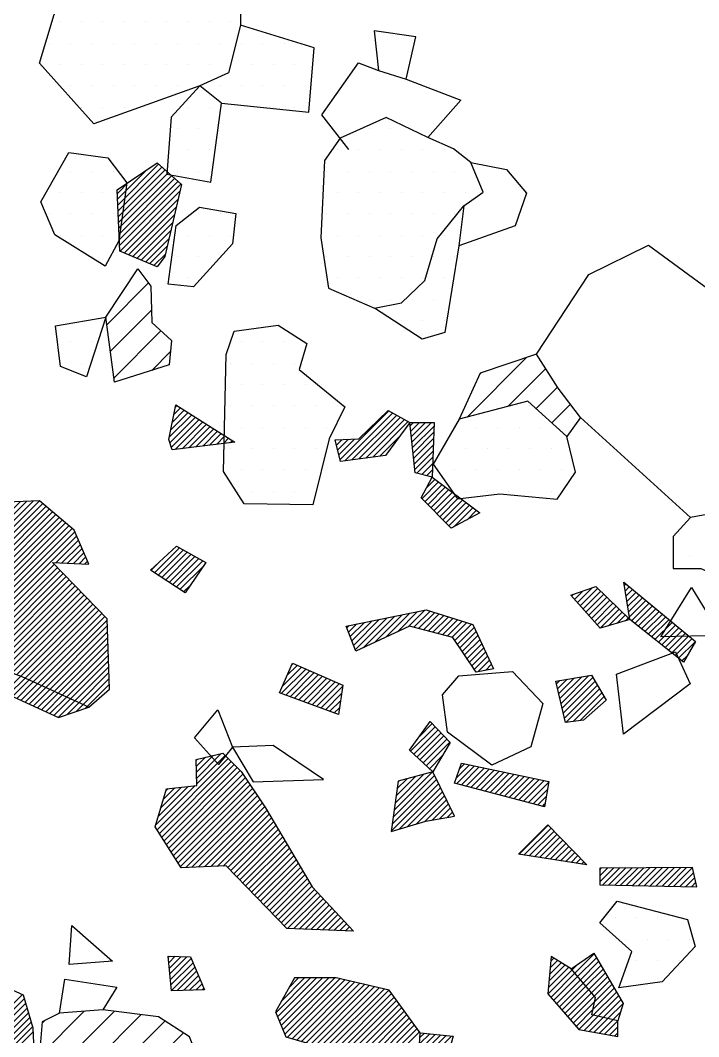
# Model space of a CAD drawing. Header units: metres. Extents: x -1.05 to 0.12, y -16.81 to -13.32.
# Drawn here: x -0.542 to -0.145, y -16.182 to -15.587 of the extents above; entities that cross this region are included whole.
import ezdxf

# ---------------------------------------------------------------- set-up
doc = ezdxf.new("R2010")
doc.units = ezdxf.units.M
doc.header["$LTSCALE"] = 25
doc.header["$MEASUREMENT"] = 0
doc.layers.get('0').update_dxf_attribs({"linetype": 'CONTINUOUS'})
for name, color, linetype in [('FEUER', 1, 'CONTINUOUS'), ('KNOCHEN', 2, 'CONTINUOUS'), ('KNOCHENSCHRAFF', 2, 'CONTINUOUS'), ('STEINE', 4, 'CONTINUOUS'), ('STEINESCHRAFF', 4, 'CONTINUOUS')]:
    doc.layers.add(name, color=color, linetype=linetype)

# ---------------------------------------------------------------- blocks, each defined once
blk = doc.blocks.new('*X8')
at = {"color": 0}
for p, q in [((-45.216, -1581.759), (-44.821, -1581.364)), ((-45.127, -1581.316), (-45.038, -1581.227)), ((-45.484, -1583.088), (-44.173, -1581.776)), ((-45.448, -1583.405), (-43.956, -1581.914)), ((-45.395, -1582.645), (-44.389, -1581.639)), ((-45.306, -1582.202), (-44.605, -1581.502)), ((-35.483, -1584.4), (-32.618, -1581.536)), ((-35.197, -1584.468), (-32.392, -1581.663)), ((-34.789, -1584.414), (-32.165, -1581.79)), ((-34.382, -1584.36), (-31.939, -1581.917)), ((-45.36, -1583.671), (-43.74, -1582.051)), ((-45.142, -1583.807), (-43.524, -1582.188)), ((-44.739, -1583.757), (-43.307, -1582.325)), ((-44.336, -1583.707), (-43.091, -1582.463)), ((-33.974, -1584.305), (-31.713, -1582.044)), ((-33.566, -1584.251), (-31.486, -1582.172)), ((-31.374, -1582.412), (-31.186, -1582.225)), ((-31.341, -1582.733), (-30.833, -1582.225)), ((-31.308, -1583.054), (-30.48, -1582.226)), ((-31.276, -1583.375), (-30.127, -1582.226)), ((-31.243, -1583.696), (-29.978, -1582.431)), ((-43.932, -1583.657), (-42.875, -1582.6)), ((-43.529, -1583.608), (-42.658, -1582.737)), ((-43.126, -1583.558), (-42.442, -1582.874)), ((-42.722, -1583.508), (-42.226, -1583.012)), ((-42.319, -1583.458), (-42.01, -1583.149)), ((-33.158, -1584.197), (-31.98, -1583.019)), ((-31.21, -1584.017), (-29.99, -1582.797)), ((-31.178, -1584.338), (-30.002, -1583.162)), ((-41.916, -1583.409), (-41.793, -1583.286)), ((-35.755, -1583.258), (-35.729, -1583.232)), ((-35.687, -1583.544), (-35.362, -1583.219)), ((-35.619, -1583.829), (-34.996, -1583.206)), ((-35.551, -1584.115), (-34.629, -1583.193)), ((-31.145, -1584.658), (-30.014, -1583.528)), ((-31.112, -1584.979), (-30.027, -1583.894)), ((-30.978, -1585.199), (-30.039, -1584.259)), ((-30.696, -1585.27), (-30.051, -1584.625)), ((-30.42, -1586.055), (-29.913, -1585.548)), ((-30.413, -1585.341), (-30.063, -1584.991)), ((-30.131, -1585.412), (-30.075, -1585.357)), ((-30.697, -1586.686), (-29.711, -1585.699)), ((-30.521, -1586.863), (-29.509, -1585.851)), ((-30.344, -1587.04), (-29.306, -1586.002)), ((-30.168, -1587.217), (-29.104, -1586.153)), ((-29.991, -1587.394), (-28.902, -1586.305)), ((-29.815, -1587.571), (-28.7, -1586.456)), ((-29.638, -1587.748), (-28.497, -1586.607)), ((-29.462, -1587.925), (-28.295, -1586.758)), ((-29.285, -1588.102), (-28.093, -1586.91)), ((-29.109, -1588.279), (-27.891, -1587.061)), ((-28.82, -1588.344), (-27.688, -1587.212)), ((-28.046, -1587.923), (-27.486, -1587.364)), ((-46.359, -1591.033), (-44.888, -1589.562)), ((-46.145, -1591.173), (-44.661, -1589.689)), ((-45.931, -1591.312), (-44.435, -1589.816)), ((-45.717, -1591.452), (-44.208, -1589.943)), ((-45.503, -1591.592), (-43.982, -1590.071)), ((-45.289, -1591.731), (-43.755, -1590.198)), ((-45.075, -1591.871), (-43.529, -1590.325)), ((-46.573, -1590.894), (-46.205, -1590.527)), ((-44.861, -1592.01), (-43.463, -1590.613)), ((-44.647, -1592.15), (-44.243, -1591.746)), ((-21.748, -1592.586), (-21.267, -1592.104)), ((-21.582, -1592.773), (-20.729, -1591.92)), ((-21.415, -1592.96), (-20.391, -1591.936)), ((-21.248, -1593.147), (-20.212, -1592.111)), ((-18.833, -1591.792), (-18.735, -1591.694)), ((-18.784, -1592.096), (-18.541, -1591.854)), ((-18.734, -1592.401), (-18.347, -1592.013)), ((-21.915, -1592.399), (-21.805, -1592.289)), ((-21.081, -1593.333), (-20.033, -1592.285)), ((-20.915, -1593.52), (-19.855, -1592.46)), ((-20.748, -1593.707), (-19.676, -1592.635)), ((-18.685, -1592.705), (-18.153, -1592.173)), ((-18.636, -1593.01), (-17.959, -1592.332)), ((-18.587, -1593.314), (-17.765, -1592.492)), ((-18.538, -1593.619), (-17.571, -1592.651)), ((-32.147, -1594.499), (-30.943, -1593.296)), ((-31.485, -1594.191), (-30.498, -1593.204)), ((-31.162, -1594.222), (-30.209, -1593.268)), ((-20.581, -1593.894), (-19.497, -1592.81)), ((-20.415, -1594.081), (-19.318, -1592.984)), ((-20.248, -1594.268), (-19.139, -1593.159)), ((-18.415, -1593.849), (-17.377, -1592.811)), ((-18.218, -1594.005), (-17.183, -1592.97)), ((-18.021, -1594.162), (-16.989, -1593.13)), ((-17.824, -1594.318), (-16.795, -1593.289)), ((-34.79, -1595.021), (-33.611, -1593.842)), ((-34.693, -1595.278), (-33.166, -1593.751)), ((-34.596, -1595.534), (-32.722, -1593.66)), ((-34.133, -1595.424), (-32.277, -1593.569)), ((-33.471, -1595.116), (-31.832, -1593.478)), ((-32.809, -1594.808), (-31.388, -1593.387)), ((-30.882, -1594.295), (-29.94, -1593.353)), ((-30.602, -1594.369), (-29.672, -1593.438)), ((-30.322, -1594.442), (-29.403, -1593.523)), ((-30.042, -1594.515), (-29.135, -1593.608)), ((-29.761, -1594.589), (-28.866, -1593.693)), ((-29.481, -1594.662), (-28.598, -1593.778)), ((-29.201, -1594.735), (-28.329, -1593.863)), ((-19.763, -1594.136), (-18.961, -1593.334)), ((-19.263, -1593.99), (-18.782, -1593.509)), ((-18.764, -1593.844), (-18.603, -1593.683)), ((-17.626, -1594.474), (-16.601, -1593.449)), ((-17.429, -1594.631), (-16.406, -1593.608)), ((-17.232, -1594.787), (-16.212, -1593.768)), ((-35.081, -1594.251), (-34.945, -1594.115)), ((-34.984, -1594.508), (-34.5, -1594.024)), ((-34.887, -1594.764), (-34.056, -1593.933)), ((-28.921, -1594.809), (-28.061, -1593.948)), ((-28.755, -1594.997), (-27.792, -1594.033)), ((-28.613, -1595.208), (-27.629, -1594.224)), ((-28.471, -1595.42), (-27.516, -1594.464)), ((-17.035, -1594.944), (-16.018, -1593.927)), ((-16.838, -1595.1), (-15.824, -1594.087)), ((-16.64, -1595.256), (-15.63, -1594.246)), ((-16.443, -1595.413), (-15.436, -1594.406)), ((-28.329, -1595.631), (-27.403, -1594.705)), ((-28.187, -1595.842), (-27.29, -1594.946)), ((-16.246, -1595.569), (-15.242, -1594.565)), ((-16.049, -1595.725), (-15.048, -1594.725)), ((-15.852, -1595.882), (-14.854, -1594.884)), ((-15.654, -1596.038), (-14.66, -1595.044)), ((-28.044, -1596.054), (-27.177, -1595.187)), ((-27.902, -1596.265), (-27.064, -1595.427)), ((-27.76, -1596.476), (-26.952, -1595.668)), ((-27.618, -1596.688), (-26.839, -1595.909)), ((-27.412, -1596.835), (-26.726, -1596.149)), ((-15.457, -1596.194), (-15.147, -1595.884)), ((-38.925, -1598.095), (-37.495, -1596.665)), ((-38.872, -1597.689), (-37.741, -1596.558)), ((-38.666, -1598.19), (-37.248, -1596.772)), ((-38.591, -1597.054), (-37.988, -1596.451)), ((-38.31, -1596.42), (-38.235, -1596.345)), ((-26.971, -1596.748), (-26.613, -1596.39)), ((-26.53, -1596.661), (-26.5, -1596.631)), ((-38.408, -1598.286), (-37.001, -1596.879)), ((-38.15, -1598.381), (-36.754, -1596.985)), ((-37.892, -1598.477), (-36.508, -1597.092)), ((-37.634, -1598.572), (-36.261, -1597.199)), ((-37.376, -1598.667), (-36.014, -1597.306)), ((-37.117, -1598.763), (-35.767, -1597.413)), ((-22.8, -1597.526), (-22.603, -1597.33)), ((-22.734, -1597.814), (-22.178, -1597.258)), ((-22.669, -1598.102), (-21.752, -1597.186)), ((-22.603, -1598.39), (-21.327, -1597.114)), ((-22.537, -1598.678), (-20.901, -1597.042)), ((-22.472, -1598.967), (-20.668, -1597.163)), ((-22.406, -1599.255), (-20.538, -1597.386)), ((-36.859, -1598.858), (-35.521, -1597.52)), ((-36.601, -1598.954), (-35.34, -1597.692)), ((-22.341, -1599.543), (-20.407, -1597.609)), ((-22.248, -1599.803), (-20.277, -1597.832)), ((-21.836, -1599.745), (-20.147, -1598.055)), ((-36.343, -1599.049), (-35.402, -1598.108)), ((-36.085, -1599.144), (-35.464, -1598.523)), ((-21.424, -1599.686), (-20.016, -1598.278)), ((-35.827, -1599.24), (-35.525, -1598.938)), ((-31.353, -1601.483), (-29.914, -1600.045)), ((-31.169, -1601.653), (-29.742, -1600.226)), ((-30.986, -1601.824), (-29.569, -1600.407)), ((-30.835, -1600.612), (-30.087, -1599.864)), ((-30.803, -1601.994), (-29.396, -1600.587)), ((-30.619, -1602.164), (-29.223, -1600.768)), ((-30.436, -1602.335), (-29.051, -1600.949)), ((-43.88, -1603.051), (-42.46, -1601.631)), ((-46.202, -1606.08), (-42.034, -1601.911)), ((-46.065, -1606.296), (-41.857, -1602.088)), ((-43.913, -1602.023), (-43.827, -1601.937)), ((-43.902, -1602.365), (-43.372, -1601.835)), ((-43.891, -1602.708), (-42.916, -1601.733)), ((-43.869, -1603.393), (-42.21, -1601.734)), ((-30.253, -1602.505), (-29.501, -1601.753)), ((-28.492, -1602.512), (-28.202, -1602.221)), ((-45.927, -1606.512), (-41.681, -1602.265)), ((-45.79, -1606.728), (-41.504, -1602.442)), ((-45.652, -1606.944), (-41.328, -1602.62)), ((-45.515, -1607.16), (-41.176, -1602.822)), ((-32.321, -1604.926), (-30.095, -1602.701)), ((-30.07, -1602.675), (-30.011, -1602.616)), ((-28.682, -1603.055), (-27.909, -1602.282)), ((-28.658, -1603.385), (-27.617, -1602.344)), ((-28.378, -1603.458), (-27.325, -1602.405)), ((-28.097, -1603.531), (-27.032, -1602.466)), ((-27.817, -1603.605), (-26.74, -1602.528)), ((-27.537, -1603.678), (-26.448, -1602.589)), ((-27.257, -1603.751), (-26.155, -1602.65)), ((-26.976, -1603.824), (-25.863, -1602.711)), ((-26.696, -1603.898), (-25.571, -1602.773)), ((-45.377, -1607.376), (-41.035, -1603.034)), ((-45.24, -1607.592), (-40.894, -1603.246)), ((-32.493, -1606.159), (-29.716, -1603.382)), ((-32.435, -1605.748), (-29.832, -1603.144)), ((-32.378, -1605.337), (-29.948, -1602.907)), ((-32.263, -1604.515), (-30.582, -1602.834)), ((-32.206, -1604.104), (-31.068, -1602.967)), ((-32.149, -1603.693), (-31.555, -1603.1)), ((-32.091, -1603.282), (-32.041, -1603.233)), ((-26.416, -1603.971), (-25.279, -1602.834)), ((-26.135, -1604.044), (-24.986, -1602.895)), ((-25.855, -1604.117), (-24.694, -1602.956)), ((-25.575, -1604.191), (-24.402, -1603.018)), ((-25.294, -1604.264), (-24.109, -1603.079)), ((-25.014, -1604.337), (-23.817, -1603.14)), ((-24.734, -1604.41), (-23.525, -1603.201)), ((-24.453, -1604.484), (-23.255, -1603.286)), ((-46.273, -1605.797), (-43.968, -1603.492)), ((-46.124, -1605.294), (-44.366, -1603.536)), ((-45.974, -1604.791), (-44.764, -1603.581)), ((-45.825, -1604.288), (-45.163, -1603.626)), ((-45.675, -1603.785), (-45.561, -1603.671)), ((-45.102, -1607.808), (-40.753, -1603.459)), ((-44.965, -1608.025), (-40.612, -1603.671)), ((-44.828, -1608.241), (-40.471, -1603.884)), ((-32.03, -1606.05), (-29.6, -1603.62)), ((-31.527, -1605.9), (-29.484, -1603.857)), ((-24.173, -1604.557), (-23.33, -1603.714)), ((-44.526, -1608.293), (-40.329, -1604.096)), ((-44.159, -1608.279), (-40.188, -1604.308)), ((-43.792, -1608.266), (-40.047, -1604.521)), ((-31.023, -1605.75), (-29.368, -1604.095)), ((-30.519, -1605.599), (-29.252, -1604.332)), ((-30.08, -1605.514), (-29.136, -1604.57)), ((-23.893, -1604.63), (-23.404, -1604.142)), ((-23.613, -1604.703), (-23.479, -1604.57)), ((-43.425, -1608.252), (-39.906, -1604.733)), ((-43.058, -1608.239), (-39.771, -1604.952)), ((-42.691, -1608.225), (-39.64, -1605.174)), ((-29.649, -1605.436), (-29.02, -1604.807)), ((-29.217, -1605.358), (-28.904, -1605.045)), ((-42.324, -1608.212), (-39.509, -1605.396)), ((-42.057, -1608.299), (-39.377, -1605.619)), ((-25.019, -1607.524), (-23.299, -1605.804)), ((-41.883, -1608.478), (-39.246, -1605.841)), ((-41.709, -1608.658), (-39.114, -1606.063)), ((-41.535, -1608.837), (-38.983, -1606.285)), ((-24.712, -1607.571), (-23.125, -1605.983)), ((-24.406, -1607.618), (-22.95, -1606.162)), ((-24.099, -1607.665), (-22.775, -1606.341)), ((-41.361, -1609.017), (-38.852, -1606.507)), ((-41.187, -1609.196), (-38.72, -1606.73)), ((-41.013, -1609.376), (-38.589, -1606.952)), ((-23.793, -1607.712), (-22.601, -1606.52)), ((-23.486, -1607.759), (-22.426, -1606.699)), ((-23.18, -1607.806), (-22.252, -1606.878)), ((-40.839, -1609.555), (-38.458, -1607.174)), ((-40.665, -1609.735), (-38.326, -1607.396)), ((-22.873, -1607.853), (-22.077, -1607.057)), ((-22.567, -1607.9), (-21.903, -1607.236)), ((-22.26, -1607.947), (-21.728, -1607.415)), ((-40.491, -1609.914), (-38.195, -1607.618)), ((-40.317, -1610.094), (-38.063, -1607.84)), ((-40.143, -1610.274), (-37.932, -1608.063)), ((-21.954, -1607.994), (-21.554, -1607.594)), ((-21.647, -1608.041), (-21.379, -1607.773)), ((-21.341, -1608.088), (-21.204, -1607.952)), ((-21.034, -1608.135), (-21.03, -1608.131)), ((-39.969, -1610.453), (-37.801, -1608.285)), ((-39.795, -1610.633), (-37.669, -1608.507)), ((-39.621, -1610.812), (-37.538, -1608.729)), ((-39.447, -1610.992), (-37.407, -1608.951)), ((-39.273, -1611.171), (-37.275, -1609.174)), ((-39.099, -1611.351), (-37.144, -1609.396)), ((-38.925, -1611.53), (-36.979, -1609.585)), ((-38.751, -1611.71), (-36.808, -1609.767)), ((-38.556, -1611.868), (-36.637, -1609.949)), ((-38.216, -1611.882), (-36.466, -1610.132)), ((-37.876, -1611.896), (-36.295, -1610.314)), ((-37.536, -1611.91), (-36.123, -1610.497)), ((-37.197, -1611.923), (-35.952, -1610.679)), ((-36.857, -1611.937), (-35.781, -1610.861)), ((-36.517, -1611.951), (-35.61, -1611.044)), ((-36.177, -1611.965), (-35.439, -1611.226)), ((-35.838, -1611.979), (-35.268, -1611.409)), ((-35.498, -1611.992), (-35.097, -1611.591)), ((-35.158, -1612.006), (-34.925, -1611.774)), ((-34.818, -1612.02), (-34.754, -1611.956))]:
    blk.add_line(p, q, dxfattribs=at)
blk = doc.blocks.new('*X10')
at = {"color": 0}
for p, q in [((-61.311, -1593.965), (-54.202, -1586.856)), ((-61.043, -1594.051), (-53.834, -1586.841)), ((-60.775, -1594.136), (-53.465, -1586.826)), ((-60.507, -1594.222), (-53.097, -1586.811)), ((-60.239, -1594.308), (-52.899, -1586.967)), ((-59.971, -1594.393), (-52.708, -1587.13)), ((-59.797, -1594.573), (-52.517, -1587.292)), ((-59.659, -1594.787), (-52.326, -1587.455)), ((-59.52, -1595.002), (-52.135, -1587.618)), ((-59.381, -1595.217), (-51.945, -1587.78)), ((-59.149, -1595.339), (-51.754, -1587.943)), ((-58.877, -1595.42), (-51.563, -1588.106)), ((-58.606, -1595.502), (-51.372, -1588.269)), ((-58.334, -1595.584), (-51.181, -1588.431)), ((-58.074, -1595.678), (-51.018, -1588.622)), ((-57.815, -1595.772), (-50.911, -1588.868)), ((-52.117, -1590.427), (-50.804, -1589.115)), ((-51.78, -1590.444), (-50.697, -1589.361)), ((-51.443, -1590.461), (-50.59, -1589.608)), ((-51.106, -1590.477), (-50.483, -1589.854)), ((-50.769, -1590.494), (-50.376, -1590.101)), ((-57.556, -1595.867), (-52.218, -1590.529)), ((-57.296, -1595.961), (-52.044, -1590.709)), ((-57.037, -1596.055), (-51.87, -1590.888)), ((-50.432, -1590.51), (-50.269, -1590.348)), ((-56.778, -1596.149), (-51.697, -1591.068)), ((-56.518, -1596.243), (-51.523, -1591.248)), ((-56.259, -1596.338), (-51.349, -1591.428)), ((-56, -1596.432), (-51.176, -1591.608)), ((-55.74, -1596.526), (-51.002, -1591.787)), ((-55.481, -1596.62), (-50.828, -1591.967)), ((-55.222, -1596.714), (-50.654, -1592.147)), ((-54.962, -1596.809), (-50.481, -1592.327)), ((-54.703, -1596.903), (-50.307, -1592.507)), ((-54.444, -1596.997), (-50.133, -1592.687)), ((-54.184, -1597.091), (-49.959, -1592.866)), ((-53.937, -1597.197), (-49.786, -1593.046)), ((-53.694, -1597.308), (-49.612, -1593.226)), ((-53.451, -1597.419), (-49.438, -1593.406)), ((-53.209, -1597.53), (-49.264, -1593.586)), ((-52.966, -1597.641), (-49.129, -1593.804)), ((-52.723, -1597.752), (-49.117, -1594.145)), ((-52.48, -1597.862), (-49.105, -1594.487)), ((-52.238, -1597.973), (-49.093, -1594.828)), ((-51.995, -1598.084), (-49.081, -1595.17)), ((-51.752, -1598.195), (-49.069, -1595.511)), ((-51.509, -1598.306), (-49.056, -1595.853)), ((-51.267, -1598.416), (-49.044, -1596.194)), ((-51.024, -1598.527), (-49.032, -1596.535)), ((-55.149, -1598.056), (-54.184, -1597.091)), ((-54.906, -1598.167), (-53.937, -1597.197)), ((-54.664, -1598.278), (-53.694, -1597.308)), ((-54.422, -1598.389), (-53.451, -1597.419)), ((-50.781, -1598.638), (-49.02, -1596.877)), ((-50.538, -1598.749), (-49.008, -1597.218)), ((-54.179, -1598.5), (-53.209, -1597.53)), ((-53.937, -1598.612), (-52.966, -1597.641)), ((-53.694, -1598.723), (-52.723, -1597.752)), ((-53.452, -1598.834), (-52.48, -1597.862)), ((-53.21, -1598.945), (-52.238, -1597.973)), ((-50.296, -1598.86), (-48.996, -1597.56)), ((-52.967, -1599.056), (-51.995, -1598.084)), ((-52.725, -1599.167), (-51.752, -1598.195)), ((-52.482, -1599.278), (-51.509, -1598.306)), ((-52.24, -1599.39), (-51.267, -1598.416)), ((-51.998, -1599.501), (-51.024, -1598.527)), ((-51.477, -1599.334), (-50.781, -1598.638)), ((-50.94, -1599.151), (-50.538, -1598.749)), ((-50.404, -1598.968), (-50.296, -1598.86)), ((-20.264, -1609.133), (-19.466, -1608.335)), ((-20.264, -1608.779), (-19.822, -1608.338)), ((-20.263, -1608.425), (-20.179, -1608.34)), ((-20.087, -1609.309), (-19.11, -1608.332)), ((-19.74, -1609.316), (-18.753, -1608.329)), ((-19.393, -1609.323), (-18.397, -1608.327)), ((-19.046, -1609.33), (-18.041, -1608.324)), ((-18.7, -1609.336), (-17.684, -1608.321)), ((-18.353, -1609.343), (-17.328, -1608.318)), ((-18.006, -1609.35), (-16.972, -1608.316)), ((-17.659, -1609.356), (-16.615, -1608.313)), ((-17.312, -1609.363), (-16.259, -1608.31)), ((-16.965, -1609.37), (-15.903, -1608.307)), ((-16.619, -1609.377), (-15.546, -1608.304)), ((-16.272, -1609.383), (-15.19, -1608.302)), ((-15.925, -1609.39), (-14.834, -1608.299)), ((-15.578, -1609.397), (-14.765, -1608.584)), ((-15.231, -1609.404), (-14.7, -1608.873)), ((-14.885, -1609.41), (-14.635, -1609.161)), ((-45.55, -1613.559), (-45.475, -1613.484)), ((-45.518, -1613.881), (-45.135, -1613.497)), ((-45.487, -1614.203), (-44.795, -1613.511)), ((-45.455, -1614.525), (-44.455, -1613.525)), ((-21.729, -1614.487), (-20.601, -1613.359)), ((-45.423, -1614.847), (-44.2, -1613.624)), ((-45.392, -1615.169), (-44.096, -1613.873)), ((-45.36, -1615.491), (-43.991, -1614.122)), ((-23.25, -1614.947), (-22.31, -1614.007)), ((-23.213, -1614.557), (-22.529, -1613.873)), ((-23.176, -1614.166), (-22.749, -1613.739)), ((-23.139, -1613.776), (-22.968, -1613.605)), ((-21.891, -1614.296), (-21.549, -1613.953)), ((-21.567, -1614.679), (-20.471, -1613.583)), ((-21.405, -1614.87), (-20.341, -1613.806)), ((-21.243, -1615.062), (-20.21, -1614.029)), ((-45.019, -1615.504), (-43.887, -1614.371)), ((-44.657, -1615.495), (-43.782, -1614.62)), ((-23.309, -1615.713), (-21.891, -1614.296)), ((-23.287, -1615.338), (-22.091, -1614.141)), ((-23.144, -1615.902), (-21.729, -1614.487)), ((-22.979, -1616.09), (-21.567, -1614.679)), ((-21.081, -1615.253), (-20.08, -1614.252)), ((-20.919, -1615.445), (-19.95, -1614.475)), ((-20.757, -1615.636), (-19.819, -1614.698)), ((-44.294, -1615.486), (-43.678, -1614.869)), ((-43.932, -1615.477), (-43.573, -1615.118)), ((-39.243, -1616.798), (-37.208, -1614.763)), ((-39.14, -1617.048), (-36.855, -1614.764)), ((-39.037, -1617.299), (-36.502, -1614.764)), ((-38.933, -1617.549), (-36.149, -1614.765)), ((-38.912, -1616.114), (-37.561, -1614.763)), ((-38.83, -1617.8), (-35.796, -1614.765)), ((-38.727, -1618.05), (-35.493, -1614.816)), ((-38.565, -1618.241), (-35.205, -1614.882)), ((-38.451, -1615.299), (-37.914, -1614.762)), ((-38.292, -1618.322), (-34.918, -1614.948)), ((-38.018, -1618.402), (-34.631, -1615.015)), ((-37.745, -1618.482), (-34.344, -1615.081)), ((-37.471, -1618.562), (-34.057, -1615.147)), ((-37.201, -1618.646), (-33.77, -1615.214)), ((-36.931, -1618.729), (-33.482, -1615.28)), ((-22.814, -1616.279), (-21.405, -1614.87)), ((-22.649, -1616.467), (-21.243, -1615.062)), ((-22.484, -1616.656), (-21.081, -1615.253)), ((-20.595, -1615.828), (-19.689, -1614.922)), ((-20.582, -1616.168), (-19.558, -1615.145)), ((-57.213, -1618.858), (-54.086, -1615.732)), ((-43.569, -1615.468), (-43.469, -1615.367)), ((-36.662, -1618.813), (-33.195, -1615.347)), ((-36.392, -1618.897), (-32.908, -1615.413)), ((-36.122, -1618.981), (-32.621, -1615.479)), ((-35.852, -1619.064), (-32.468, -1615.68)), ((-35.582, -1619.148), (-32.318, -1615.884)), ((-22.319, -1616.844), (-20.919, -1615.445)), ((-22.154, -1617.033), (-20.757, -1615.636)), ((-21.989, -1617.221), (-20.595, -1615.828)), ((-20.671, -1616.611), (-19.428, -1615.368)), ((-20.648, -1616.942), (-19.298, -1615.591)), ((-20.362, -1617.009), (-19.167, -1615.814)), ((-57.071, -1619.07), (-53.977, -1615.976)), ((-56.929, -1619.282), (-53.898, -1616.25)), ((-35.313, -1619.232), (-32.169, -1616.088)), ((-35.043, -1619.316), (-32.019, -1616.292)), ((-34.773, -1619.399), (-31.87, -1616.496)), ((-21.824, -1617.41), (-20.582, -1616.168)), ((-20.076, -1617.076), (-19.037, -1616.038)), ((-19.789, -1617.144), (-18.907, -1616.261)), ((-56.787, -1619.493), (-53.819, -1616.525)), ((-56.646, -1619.705), (-53.74, -1616.799)), ((-56.504, -1619.917), (-53.661, -1617.074)), ((-34.503, -1619.483), (-31.72, -1616.7)), ((-34.233, -1619.567), (-31.571, -1616.904)), ((-33.964, -1619.65), (-31.421, -1617.108)), ((-21.659, -1617.599), (-20.671, -1616.611)), ((-21.491, -1617.785), (-20.648, -1616.942)), ((-21.191, -1617.838), (-20.362, -1617.009)), ((-20.892, -1617.892), (-20.076, -1617.076)), ((-19.503, -1617.211), (-19.055, -1616.763)), ((-56.362, -1620.129), (-53.582, -1617.349)), ((-56.22, -1620.341), (-53.503, -1617.623)), ((-33.694, -1619.734), (-31.272, -1617.312)), ((-33.424, -1619.818), (-31.123, -1617.517)), ((-20.592, -1617.946), (-19.789, -1617.144)), ((-20.292, -1618), (-19.503, -1617.211)), ((-19.992, -1618.054), (-19.217, -1617.278)), ((-19.692, -1618.107), (-19.211, -1617.626)), ((-19.217, -1617.278), (-19.208, -1617.269)), ((-56.079, -1620.552), (-53.474, -1617.948)), ((-33.083, -1619.83), (-30.973, -1617.721)), ((-32.703, -1619.805), (-30.824, -1617.925)), ((-30.828, -1618.99), (-29.905, -1618.067)), ((-30.823, -1618.631), (-30.224, -1618.032)), ((-30.804, -1618.258), (-30.544, -1617.998)), ((-30.529, -1619.045), (-29.585, -1618.101)), ((-30.231, -1619.1), (-29.266, -1618.135)), ((-29.932, -1619.154), (-28.947, -1618.169)), ((-19.393, -1618.161), (-19.212, -1617.98))]:
    blk.add_line(p, q, dxfattribs=at)
blk = doc.blocks.new('*X11')
at = {"color": 0}
for p, q in [((-48.497, -1569.484), (-46.109, -1567.096)), ((-48.511, -1569.144), (-46.774, -1567.407)), ((-48.484, -1569.824), (-45.923, -1567.263)), ((-48.47, -1570.164), (-45.736, -1567.43)), ((-48.456, -1570.503), (-45.55, -1567.597)), ((-48.525, -1568.805), (-47.851, -1568.13)), ((-48.442, -1570.843), (-45.363, -1567.764)), ((-48.428, -1571.183), (-45.177, -1567.931)), ((-48.415, -1571.523), (-44.99, -1568.098)), ((-48.401, -1571.862), (-44.804, -1568.265)), ((-48.382, -1572.197), (-44.866, -1568.681)), ((-48.133, -1572.301), (-44.972, -1569.141)), ((-47.884, -1572.406), (-45.078, -1569.6)), ((-47.635, -1572.511), (-45.184, -1570.06)), ((-47.386, -1572.615), (-45.29, -1570.519)), ((-47.137, -1572.72), (-45.396, -1570.979)), ((-46.888, -1572.825), (-45.502, -1571.438)), ((-46.639, -1572.929), (-45.608, -1571.898)), ((-46.391, -1573.034), (-45.714, -1572.357))]:
    blk.add_line(p, q, dxfattribs=at)
blk = doc.blocks.new('*X12')
at = {"color": 0}
for p, q in [((-53.097, -1619.339), (-50.467, -1616.709)), ((-52.868, -1620.877), (-48.699, -1616.708)), ((-52.185, -1621.962), (-47.129, -1616.906)), ((-52.933, -1617.407), (-52.782, -1617.256)), ((-51.355, -1622.9), (-45.736, -1617.281)), ((-49.799, -1623.112), (-44.659, -1617.972))]:
    blk.add_line(p, q, dxfattribs=at)
blk = doc.blocks.new('*X13')
at = {"color": 0}
for p, q in [((-49.147, -1576.498), (-46.697, -1574.048)), ((-48.941, -1578.06), (-46.531, -1575.649)), ((-48.736, -1579.622), (-45.972, -1576.858)), ((-46.517, -1579.171), (-45.419, -1578.073)), ((-28.037, -1581.904), (-24.553, -1578.42)), ((-27.307, -1579.407), (-27.218, -1579.317)), ((-25.634, -1581.269), (-23.434, -1579.069)), ((-24.003, -1581.406), (-22.745, -1580.147)), ((-23.08, -1582.25), (-21.984, -1581.155))]:
    blk.add_line(p, q, dxfattribs=at)
blk = doc.blocks.new('*X16')
at = {"color": 0}
for p, q in [((-0.625, -1596.25), (-0.625, -1596.25)), ((-1.25, -1597.5), (-1.25, -1597.5)), ((0, -1597.5), (0, -1597.5)), ((1.25, -1597.5), (1.25, -1597.5)), ((2.5, -1597.5), (2.5, -1597.5)), ((3.75, -1597.5), (3.75, -1597.5)), ((-0.625, -1598.75), (-0.625, -1598.75)), ((0.625, -1598.75), (0.625, -1598.75)), ((1.875, -1598.75), (1.875, -1598.75)), ((3.125, -1598.75), (3.125, -1598.75)), ((4.375, -1598.75), (4.375, -1598.75)), ((5.625, -1598.75), (5.625, -1598.75)), ((0, -1600), (0, -1600)), ((1.25, -1600), (1.25, -1600)), ((2.5, -1600), (2.5, -1600)), ((3.75, -1600), (3.75, -1600)), ((5, -1600), (5, -1600)), ((6.25, -1600), (6.25, -1600)), ((1.875, -1601.25), (1.875, -1601.25)), ((3.125, -1601.25), (3.125, -1601.25)), ((4.375, -1601.25), (4.375, -1601.25)), ((5.625, -1601.25), (5.625, -1601.25)), ((6.875, -1601.25), (6.875, -1601.25)), ((8.125, -1601.25), (8.125, -1601.25)), ((5, -1602.5), (5, -1602.5)), ((6.25, -1602.5), (6.25, -1602.5)), ((7.5, -1602.5), (7.5, -1602.5)), ((8.75, -1602.5), (8.75, -1602.5)), ((-11.875, -1606.25), (-11.875, -1606.25)), ((-13.75, -1607.5), (-13.75, -1607.5)), ((-12.5, -1607.5), (-12.5, -1607.5)), ((-10, -1607.5), (-10, -1607.5)), ((-8.75, -1607.5), (-8.75, -1607.5)), ((-7.5, -1607.5), (-7.5, -1607.5)), ((-6.25, -1607.5), (-6.25, -1607.5)), ((-5, -1607.5), (-5, -1607.5)), ((-3.75, -1607.5), (-3.75, -1607.5)), ((-6.875, -1608.75), (-6.875, -1608.75)), ((-5.625, -1608.75), (-5.625, -1608.75)), ((-19.375, -1611.25), (-19.375, -1611.25)), ((-18.125, -1611.25), (-18.125, -1611.25)), ((-16.875, -1611.25), (-16.875, -1611.25)), ((-15.625, -1611.25), (-15.625, -1611.25)), ((-18.75, -1612.5), (-18.75, -1612.5)), ((-17.5, -1612.5), (-17.5, -1612.5)), ((-16.25, -1612.5), (-16.25, -1612.5)), ((-15, -1612.5), (-15, -1612.5)), ((-18.125, -1613.75), (-18.125, -1613.75)), ((-16.875, -1613.75), (-16.875, -1613.75)), ((-15.625, -1613.75), (-15.625, -1613.75))]:
    blk.add_line(p, q, dxfattribs=at)
blk = doc.blocks.new('*X18')
at = {"color": 0}
for p, q in [((-51.875, -1558.75), (-51.875, -1558.75)), ((-50.625, -1558.75), (-50.625, -1558.75)), ((-49.375, -1558.75), (-49.375, -1558.75)), ((-48.125, -1558.75), (-48.125, -1558.75)), ((-46.875, -1558.75), (-46.875, -1558.75)), ((-45.625, -1558.75), (-45.625, -1558.75)), ((-44.375, -1558.75), (-44.375, -1558.75)), ((-43.125, -1558.75), (-43.125, -1558.75)), ((-41.875, -1558.75), (-41.875, -1558.75)), ((-52.5, -1560), (-52.5, -1560)), ((-51.25, -1560), (-51.25, -1560)), ((-50, -1560), (-50, -1560)), ((-48.75, -1560), (-48.75, -1560)), ((-47.5, -1560), (-47.5, -1560)), ((-46.25, -1560), (-46.25, -1560)), ((-45, -1560), (-45, -1560)), ((-43.75, -1560), (-43.75, -1560)), ((-42.5, -1560), (-42.5, -1560)), ((-41.25, -1560), (-41.25, -1560)), ((-40, -1560), (-40, -1560)), ((-38.75, -1560), (-38.75, -1560)), ((-51.875, -1561.25), (-51.875, -1561.25)), ((-50.625, -1561.25), (-50.625, -1561.25)), ((-49.375, -1561.25), (-49.375, -1561.25)), ((-48.125, -1561.25), (-48.125, -1561.25)), ((-46.875, -1561.25), (-46.875, -1561.25)), ((-45.625, -1561.25), (-45.625, -1561.25)), ((-44.375, -1561.25), (-44.375, -1561.25)), ((-43.125, -1561.25), (-43.125, -1561.25)), ((-41.875, -1561.25), (-41.875, -1561.25)), ((-40.625, -1561.25), (-40.625, -1561.25)), ((-39.375, -1561.25), (-39.375, -1561.25)), ((-38.125, -1561.25), (-38.125, -1561.25)), ((-51.25, -1562.5), (-51.25, -1562.5)), ((-50, -1562.5), (-50, -1562.5)), ((-48.75, -1562.5), (-48.75, -1562.5)), ((-47.5, -1562.5), (-47.5, -1562.5)), ((-46.25, -1562.5), (-46.25, -1562.5)), ((-45, -1562.5), (-45, -1562.5)), ((-43.75, -1562.5), (-43.75, -1562.5)), ((-42.5, -1562.5), (-42.5, -1562.5)), ((-41.25, -1562.5), (-41.25, -1562.5)), ((-40, -1562.5), (-40, -1562.5)), ((-38.75, -1562.5), (-38.75, -1562.5)), ((-37.5, -1562.5), (-37.5, -1562.5)), ((-50.625, -1563.75), (-50.625, -1563.75)), ((-49.375, -1563.75), (-49.375, -1563.75)), ((-48.125, -1563.75), (-48.125, -1563.75)), ((-44.375, -1563.75), (-44.375, -1563.75)), ((-43.125, -1563.75), (-43.125, -1563.75)), ((-39.375, -1563.75), (-39.375, -1563.75)), ((-38.125, -1563.75), (-38.125, -1563.75)), ((-45, -1565), (-45, -1565)), ((-43.75, -1565), (-43.75, -1565)), ((-33.75, -1565), (-33.75, -1565)), ((-32.5, -1565), (-32.5, -1565)), ((-44.375, -1566.25), (-44.375, -1566.25)), ((-43.125, -1566.25), (-43.125, -1566.25)), ((-35.625, -1566.25), (-35.625, -1566.25)), ((-34.375, -1566.25), (-34.375, -1566.25)), ((-33.125, -1566.25), (-33.125, -1566.25)), ((-31.875, -1566.25), (-31.875, -1566.25)), ((-30.625, -1566.25), (-30.625, -1566.25)), ((-29.375, -1566.25), (-29.375, -1566.25)), ((-51.25, -1567.5), (-51.25, -1567.5)), ((-50, -1567.5), (-50, -1567.5)), ((-48.75, -1567.5), (-48.75, -1567.5)), ((-45, -1567.5), (-45, -1567.5)), ((-43.75, -1567.5), (-43.75, -1567.5)), ((-36.25, -1567.5), (-36.25, -1567.5)), ((-35, -1567.5), (-35, -1567.5)), ((-33.75, -1567.5), (-33.75, -1567.5)), ((-32.5, -1567.5), (-32.5, -1567.5)), ((-31.25, -1567.5), (-31.25, -1567.5)), ((-30, -1567.5), (-30, -1567.5)), ((-28.75, -1567.5), (-28.75, -1567.5)), ((-51.875, -1568.75), (-51.875, -1568.75)), ((-50.625, -1568.75), (-50.625, -1568.75)), ((-49.375, -1568.75), (-49.375, -1568.75)), ((-48.125, -1568.75), (-48.125, -1568.75)), ((-35.625, -1568.75), (-35.625, -1568.75)), ((-34.375, -1568.75), (-34.375, -1568.75)), ((-33.125, -1568.75), (-33.125, -1568.75)), ((-31.875, -1568.75), (-31.875, -1568.75)), ((-30.625, -1568.75), (-30.625, -1568.75)), ((-29.375, -1568.75), (-29.375, -1568.75)), ((-28.125, -1568.75), (-28.125, -1568.75)), ((-52.5, -1570), (-52.5, -1570)), ((-51.25, -1570), (-51.25, -1570)), ((-50, -1570), (-50, -1570)), ((-48.75, -1570), (-48.75, -1570)), ((-43.75, -1570), (-43.75, -1570)), ((-42.5, -1570), (-42.5, -1570)), ((-36.25, -1570), (-36.25, -1570)), ((-35, -1570), (-35, -1570)), ((-33.75, -1570), (-33.75, -1570)), ((-32.5, -1570), (-32.5, -1570)), ((-31.25, -1570), (-31.25, -1570)), ((-30, -1570), (-30, -1570)), ((-28.75, -1570), (-28.75, -1570)), ((-51.875, -1571.25), (-51.875, -1571.25)), ((-50.625, -1571.25), (-50.625, -1571.25)), ((-49.375, -1571.25), (-49.375, -1571.25)), ((-44.375, -1571.25), (-44.375, -1571.25)), ((-43.125, -1571.25), (-43.125, -1571.25)), ((-41.875, -1571.25), (-41.875, -1571.25)), ((-35.625, -1571.25), (-35.625, -1571.25)), ((-34.375, -1571.25), (-34.375, -1571.25)), ((-33.125, -1571.25), (-33.125, -1571.25)), ((-31.875, -1571.25), (-31.875, -1571.25)), ((-30.625, -1571.25), (-30.625, -1571.25)), ((-29.375, -1571.25), (-29.375, -1571.25)), ((-50, -1572.5), (-50, -1572.5)), ((-45, -1572.5), (-45, -1572.5)), ((-43.75, -1572.5), (-43.75, -1572.5)), ((-42.5, -1572.5), (-42.5, -1572.5)), ((-36.25, -1572.5), (-36.25, -1572.5)), ((-35, -1572.5), (-35, -1572.5)), ((-33.75, -1572.5), (-33.75, -1572.5)), ((-32.5, -1572.5), (-32.5, -1572.5)), ((-31.25, -1572.5), (-31.25, -1572.5)), ((-30, -1572.5), (-30, -1572.5)), ((-28.75, -1572.5), (-28.75, -1572.5)), ((-44.375, -1573.75), (-44.375, -1573.75)), ((-35.625, -1573.75), (-35.625, -1573.75)), ((-34.375, -1573.75), (-34.375, -1573.75)), ((-33.125, -1573.75), (-33.125, -1573.75)), ((-31.875, -1573.75), (-31.875, -1573.75)), ((-30.625, -1573.75), (-30.625, -1573.75)), ((-29.375, -1573.75), (-29.375, -1573.75)), ((-33.75, -1575), (-33.75, -1575)), ((-32.5, -1575), (-32.5, -1575)), ((-31.25, -1575), (-31.25, -1575)), ((-30, -1575), (-30, -1575)), ((-49.375, -1576.25), (-49.375, -1576.25)), ((-31.875, -1576.25), (-31.875, -1576.25)), ((-30.625, -1576.25), (-30.625, -1576.25)), ((-29.375, -1576.25), (-29.375, -1576.25)), ((-51.25, -1577.5), (-51.25, -1577.5)), ((-50, -1577.5), (-50, -1577.5)), ((-41.25, -1577.5), (-41.25, -1577.5)), ((-40, -1577.5), (-40, -1577.5)), ((-38.75, -1577.5), (-38.75, -1577.5)), ((-50.625, -1578.75), (-50.625, -1578.75)), ((-41.875, -1578.75), (-41.875, -1578.75)), ((-40.625, -1578.75), (-40.625, -1578.75)), ((-39.375, -1578.75), (-39.375, -1578.75)), ((-38.125, -1578.75), (-38.125, -1578.75)), ((-41.25, -1580), (-41.25, -1580)), ((-40, -1580), (-40, -1580)), ((-38.75, -1580), (-38.75, -1580)), ((-37.5, -1580), (-37.5, -1580)), ((-41.875, -1581.25), (-41.875, -1581.25)), ((-40.625, -1581.25), (-40.625, -1581.25)), ((-39.375, -1581.25), (-39.375, -1581.25)), ((-38.125, -1581.25), (-38.125, -1581.25)), ((-36.875, -1581.25), (-36.875, -1581.25)), ((-35.625, -1581.25), (-35.625, -1581.25)), ((-24.375, -1581.25), (-24.375, -1581.25)), ((-41.25, -1582.5), (-41.25, -1582.5)), ((-40, -1582.5), (-40, -1582.5)), ((-38.75, -1582.5), (-38.75, -1582.5)), ((-37.5, -1582.5), (-37.5, -1582.5)), ((-36.25, -1582.5), (-36.25, -1582.5)), ((-28.75, -1582.5), (-28.75, -1582.5)), ((-27.5, -1582.5), (-27.5, -1582.5)), ((-26.25, -1582.5), (-26.25, -1582.5)), ((-25, -1582.5), (-25, -1582.5)), ((-23.75, -1582.5), (-23.75, -1582.5)), ((-41.875, -1583.75), (-41.875, -1583.75)), ((-40.625, -1583.75), (-40.625, -1583.75)), ((-39.375, -1583.75), (-39.375, -1583.75)), ((-38.125, -1583.75), (-38.125, -1583.75)), ((-36.875, -1583.75), (-36.875, -1583.75)), ((-29.375, -1583.75), (-29.375, -1583.75)), ((-28.125, -1583.75), (-28.125, -1583.75)), ((-26.875, -1583.75), (-26.875, -1583.75)), ((-25.625, -1583.75), (-25.625, -1583.75)), ((-24.375, -1583.75), (-24.375, -1583.75)), ((-23.125, -1583.75), (-23.125, -1583.75)), ((-41.25, -1585), (-41.25, -1585)), ((-40, -1585), (-40, -1585)), ((-38.75, -1585), (-38.75, -1585)), ((-37.5, -1585), (-37.5, -1585)), ((-28.75, -1585), (-28.75, -1585)), ((-27.5, -1585), (-27.5, -1585)), ((-26.25, -1585), (-26.25, -1585)), ((-25, -1585), (-25, -1585)), ((-23.75, -1585), (-23.75, -1585)), ((-22.5, -1585), (-22.5, -1585)), ((-40.625, -1586.25), (-40.625, -1586.25)), ((-39.375, -1586.25), (-39.375, -1586.25)), ((-38.125, -1586.25), (-38.125, -1586.25)), ((-28.125, -1586.25), (-28.125, -1586.25)), ((-26.875, -1586.25), (-26.875, -1586.25)), ((-25.625, -1586.25), (-25.625, -1586.25)), ((-24.375, -1586.25), (-24.375, -1586.25)), ((-23.125, -1586.25), (-23.125, -1586.25)), ((-15.625, -1588.75), (-15.625, -1588.75)), ((-15, -1590), (-15, -1590)), ((-15, -1592.5), (-15, -1592.5)), ((-15.625, -1593.75), (-15.625, -1593.75))]:
    blk.add_line(p, q, dxfattribs=at)

msp = doc.modelspace()

# ---------------------------------------------------------------- linework, layer by layer
at = {"layer": 'KNOCHEN'}
for points in [[(-0.46205, -15.73112), (-0.48387, -15.72195), (-0.48534, -15.68589), (-0.46196, -15.67019), (-0.44776, -15.6829), (-0.45747, -15.72503), (-0.46205, -15.73112)], [(-0.4551, -15.83218), (-0.45101, -15.81187), (-0.41652, -15.83376), (-0.45308, -15.83827), (-0.4551, -15.83218)], [(-0.31393, -15.82224), (-0.32818, -15.84152), (-0.35459, -15.84503), (-0.35761, -15.83233), (-0.3439, -15.83184), (-0.32661, -15.81511), (-0.31393, -15.82224)], [(-0.31093, -15.8517), (-0.31393, -15.82224), (-0.29971, -15.82227), (-0.30078, -15.85425), (-0.31093, -15.8517)], [(-0.28965, -15.88423), (-0.3074, -15.86643), (-0.30078, -15.85425), (-0.27288, -15.87512), (-0.28965, -15.88423)], [(-0.50206, -15.989), (-0.48986, -15.97836), (-0.49132, -15.93723), (-0.52326, -15.90417), (-0.50193, -15.90522), (-0.51053, -15.8854), (-0.53082, -15.86811), (-0.57906, -15.87006), (-0.6075, -15.87256), (-0.62224, -15.88421), (-0.64461, -15.8989)], [(-0.4456, -15.92207), (-0.46589, -15.90883), (-0.45063, -15.89464), (-0.43338, -15.90431), (-0.4456, -15.92207)], [(-0.20241, -15.94276), (-0.21964, -15.92344), (-0.20491, -15.91838), (-0.18514, -15.93771), (-0.20241, -15.94276)], [(-0.15369, -15.96264), (-0.18514, -15.93771), (-0.18866, -15.91587), (-0.14657, -15.95046), (-0.15369, -15.96264)], [(-0.34562, -15.95624), (-0.35118, -15.94151), (-0.30445, -15.93194), (-0.27705, -15.94061), (-0.2649, -15.96653), (-0.27506, -15.96854), (-0.28874, -15.94821), (-0.31412, -15.94157), (-0.34562, -15.95624)], [(-0.58429, -15.96552), (-0.51985, -15.99507), (-0.50206, -15.989), (-0.54113, -15.97117), (-0.58326, -15.95587), (-0.58429, -15.96552)], [(-0.39034, -15.98055), (-0.3827, -15.96329), (-0.35327, -15.97603), (-0.35583, -15.99329), (-0.39034, -15.98055)], [(-0.22281, -15.99807), (-0.22835, -15.97369), (-0.20753, -15.97017), (-0.19892, -15.98491), (-0.21214, -15.99657), (-0.22281, -15.99807)], [(-0.29036, -16.00965), (-0.30054, -16.02689), (-0.31423, -16.01418), (-0.30202, -15.99744), (-0.29036, -16.00965)], [(-0.38599, -16.11867), (-0.42148, -16.08205), (-0.44788, -16.08303), (-0.46308, -16.05914), (-0.45644, -16.0368), (-0.43867, -16.0348), (-0.43915, -16.01957), (-0.4234, -16.01604), (-0.41276, -16.02672), (-0.39857, -16.04807), (-0.37123, -16.09432), (-0.34689, -16.12025), (-0.38599, -16.11867)], [(-0.28786, -16.03352), (-0.28378, -16.02184), (-0.23251, -16.03259), (-0.23507, -16.04731), (-0.28786, -16.03352)], [(-0.30054, -16.02689), (-0.32086, -16.03245), (-0.32497, -16.06189), (-0.30465, -16.05583), (-0.28789, -16.05281), (-0.30054, -16.02689)], [(-0.25035, -16.07521), (-0.23306, -16.05797), (-0.21024, -16.08137), (-0.25035, -16.07521)], [(-0.1483, -16.08299), (-0.20263, -16.08341), (-0.20264, -16.09306), (-0.14578, -16.09416), (-0.1483, -16.08299)], [(-0.45358, -16.15512), (-0.45558, -16.13481), (-0.44238, -16.13533), (-0.43428, -16.15464), (-0.45358, -16.15512)], [(-0.21948, -16.14229), (-0.23115, -16.13516), (-0.23321, -16.15699), (-0.21496, -16.17784), (-0.19212, -16.18193), (-0.19211, -16.17279)], [(-0.21948, -16.14229), (-0.20626, -16.13317), (-0.18904, -16.16264), (-0.19211, -16.17279), (-0.20733, -16.16922), (-0.20529, -16.15906), (-0.21948, -16.14229)], [(-0.52227, -16.24489), (-0.55827, -16.20929), (-0.58005, -16.17675), (-0.57444, -16.16305), (-0.55972, -16.1646), (-0.55158, -16.15243), (-0.54041, -16.15752), (-0.53486, -16.17683), (-0.53388, -16.19917), (-0.52579, -16.22051), (-0.51311, -16.23119), (-0.51618, -16.24896), (-0.52227, -16.24489)], [(-0.30789, -16.17972), (-0.32613, -16.15481), (-0.35709, -16.14765), (-0.38147, -16.14762), (-0.39267, -16.1674), (-0.3866, -16.18214), (-0.37442, -16.18571), (-0.33331, -16.19847)], [(-0.30841, -16.18988), (-0.30789, -16.17972), (-0.2886, -16.18178), (-0.29166, -16.19295), (-0.30841, -16.18988)]]:
    msp.add_lwpolyline(points, dxfattribs=at)
at = {"layer": 'STEINE'}
for points in [[(-0.42423, -15.57377), (-0.41307, -15.5814), (-0.41308, -15.58953), (-0.42024, -15.61744), (-0.43701, -15.62504), (-0.49899, -15.64728), (-0.53092, -15.61169), (-0.52224, -15.58326), (-0.49933, -15.54369), (-0.42423, -15.57377)], [(-0.42433, -15.63521), (-0.37305, -15.64037), (-0.36994, -15.6028), (-0.41308, -15.58953)], [(-0.31615, -15.62116), (-0.31053, -15.59629), (-0.33489, -15.5927), (-0.33239, -15.61606)], [(-0.34973, -15.66224), (-0.36544, -15.6419), (-0.34406, -15.61147), (-0.33239, -15.61606), (-0.31615, -15.62116), (-0.28418, -15.6334), (-0.30351, -15.6552)], [(-0.43701, -15.62504), (-0.45379, -15.64329), (-0.45638, -15.6768), (-0.43049, -15.68141), (-0.42433, -15.63521), (-0.43701, -15.62504)], [(-0.35479, -15.65563), (-0.36396, -15.66882), (-0.36606, -15.71401), (-0.36153, -15.74346), (-0.33464, -15.75518), (-0.3189, -15.75216), (-0.30516, -15.73898), (-0.29802, -15.71462), (-0.28225, -15.69535), (-0.27106, -15.68724), (-0.27814, -15.66997), (-0.28829, -15.66183), (-0.30351, -15.6552), (-0.32786, -15.64349), (-0.35479, -15.65563)], [(-0.48437, -15.71585), (-0.49252, -15.73056), (-0.52194, -15.71224), (-0.53003, -15.69293), (-0.51374, -15.66401), (-0.49089, -15.6671), (-0.47975, -15.68184), (-0.48437, -15.71585)], [(-0.27814, -15.66997), (-0.25733, -15.67406), (-0.24568, -15.68779), (-0.25231, -15.70708), (-0.28533, -15.7187)], [(-0.45547, -15.74128), (-0.45084, -15.70676), (-0.43712, -15.69612), (-0.4158, -15.69971), (-0.41786, -15.71748), (-0.44074, -15.74283), (-0.45547, -15.74128)], [(-0.28225, -15.69535), (-0.28533, -15.7187), (-0.29353, -15.76947), (-0.30674, -15.77351), (-0.33464, -15.75518)], [(-0.1495, -15.87785), (-0.21389, -15.81935), (-0.22707, -15.80207), (-0.23973, -15.78225), (-0.20919, -15.73558), (-0.17413, -15.71837), (-0.11935, -15.75857)], [(-0.48704, -15.79861), (-0.49206, -15.76052), (-0.47323, -15.73212), (-0.46562, -15.74228), (-0.46515, -15.76361), (-0.45349, -15.77429), (-0.45503, -15.78851), (-0.48704, -15.79861)], [(-0.49206, -15.76052), (-0.50328, -15.79554), (-0.51851, -15.78942), (-0.52152, -15.76555), (-0.49206, -15.76052)], [(-0.37087, -15.87039), (-0.41099, -15.86982), (-0.42314, -15.85101), (-0.42151, -15.78247), (-0.41692, -15.76877), (-0.39102, -15.76525), (-0.37428, -15.77594), (-0.37887, -15.79117), (-0.352, -15.81304), (-0.36117, -15.83182), (-0.37087, -15.87039)], [(-0.22707, -15.80207), (-0.23973, -15.78225), (-0.27275, -15.79336), (-0.28498, -15.82026)], [(-0.22203, -15.83051), (-0.24485, -15.80966), (-0.28498, -15.82026), (-0.30026, -15.84664), (-0.28607, -15.86697), (-0.26119, -15.86396), (-0.22768, -15.86706), (-0.21699, -15.85134), (-0.22203, -15.83051)], [(-0.21389, -15.81935), (-0.21389, -15.81935), (-0.22203, -15.83051)], [(-0.1495, -15.87785), (-0.15967, -15.889), (-0.1597, -15.90779), (-0.14345, -15.90782), (-0.12924, -15.91393), (-0.11908, -15.90582), (-0.12818, -15.88398), (-0.13578, -15.87533), (-0.1495, -15.87785)], [(-0.16687, -15.94789), (-0.14906, -15.91898), (-0.13184, -15.94693), (-0.16687, -15.94789)], [(-0.1888, -16.00473), (-0.1928, -15.96969), (-0.15825, -15.95654), (-0.14965, -15.97534), (-0.1888, -16.00473)], [(-0.1888, -16.00473), (-0.1928, -15.96969), (-0.15825, -15.95654), (-0.14965, -15.97534), (-0.1888, -16.00473)], [(-0.29187, -16.00355), (-0.29488, -15.98171), (-0.28522, -15.97056), (-0.25373, -15.96807), (-0.23599, -15.98688), (-0.24314, -16.01226), (-0.26601, -16.02289), (-0.29187, -16.00355)], [(-0.41781, -16.01249), (-0.42595, -16.02264), (-0.44014, -16.00687), (-0.42641, -15.99064), (-0.41781, -16.01249)], [(-0.41781, -16.01249), (-0.40566, -16.03282), (-0.36453, -16.03136), (-0.39395, -16.01151), (-0.41781, -16.01249)], [(-0.19157, -16.1535), (-0.18392, -16.13219), (-0.20268, -16.1154), (-0.1925, -16.10272), (-0.15139, -16.11345), (-0.14685, -16.1292), (-0.16618, -16.14999), (-0.19157, -16.1535), (-0.19157, -16.1535)], [(-0.51347, -16.13979), (-0.51191, -16.11694), (-0.48808, -16.1378), (-0.51347, -16.13979)], [(-0.5191, -16.16822), (-0.51603, -16.14842), (-0.48557, -16.15304), (-0.49371, -16.16623)], [(-0.5191, -16.16822), (-0.52927, -16.17328), (-0.53185, -16.20374), (-0.51615, -16.22865), (-0.48214, -16.23327), (-0.4532, -16.23636), (-0.4334, -16.24096), (-0.42375, -16.23844), (-0.43487, -16.20288), (-0.44296, -16.18205), (-0.46122, -16.17034), (-0.49371, -16.16623), (-0.5191, -16.16822)]]:
    msp.add_lwpolyline(points, dxfattribs=at)

# ---------------------------------------------------------------- block references
at = {"layer": 'FEUER', "xscale": 0.01, "yscale": 0.01, "zscale": 0.01}
for name in ['*X13', '*X12']:
    msp.add_blockref(name, (0, 0), dxfattribs=at)
at = {"layer": 'KNOCHENSCHRAFF', "xscale": 0.01, "yscale": 0.01, "zscale": 0.01}
for name in ['*X11', '*X8', '*X10']:
    msp.add_blockref(name, (0, 0), dxfattribs=at)
at = {"layer": 'STEINESCHRAFF', "xscale": 0.01, "yscale": 0.01, "zscale": 0.01}
for name in ['*X18', '*X16']:
    msp.add_blockref(name, (0, 0), dxfattribs=at)

doc.saveas('drawing.dxf')
